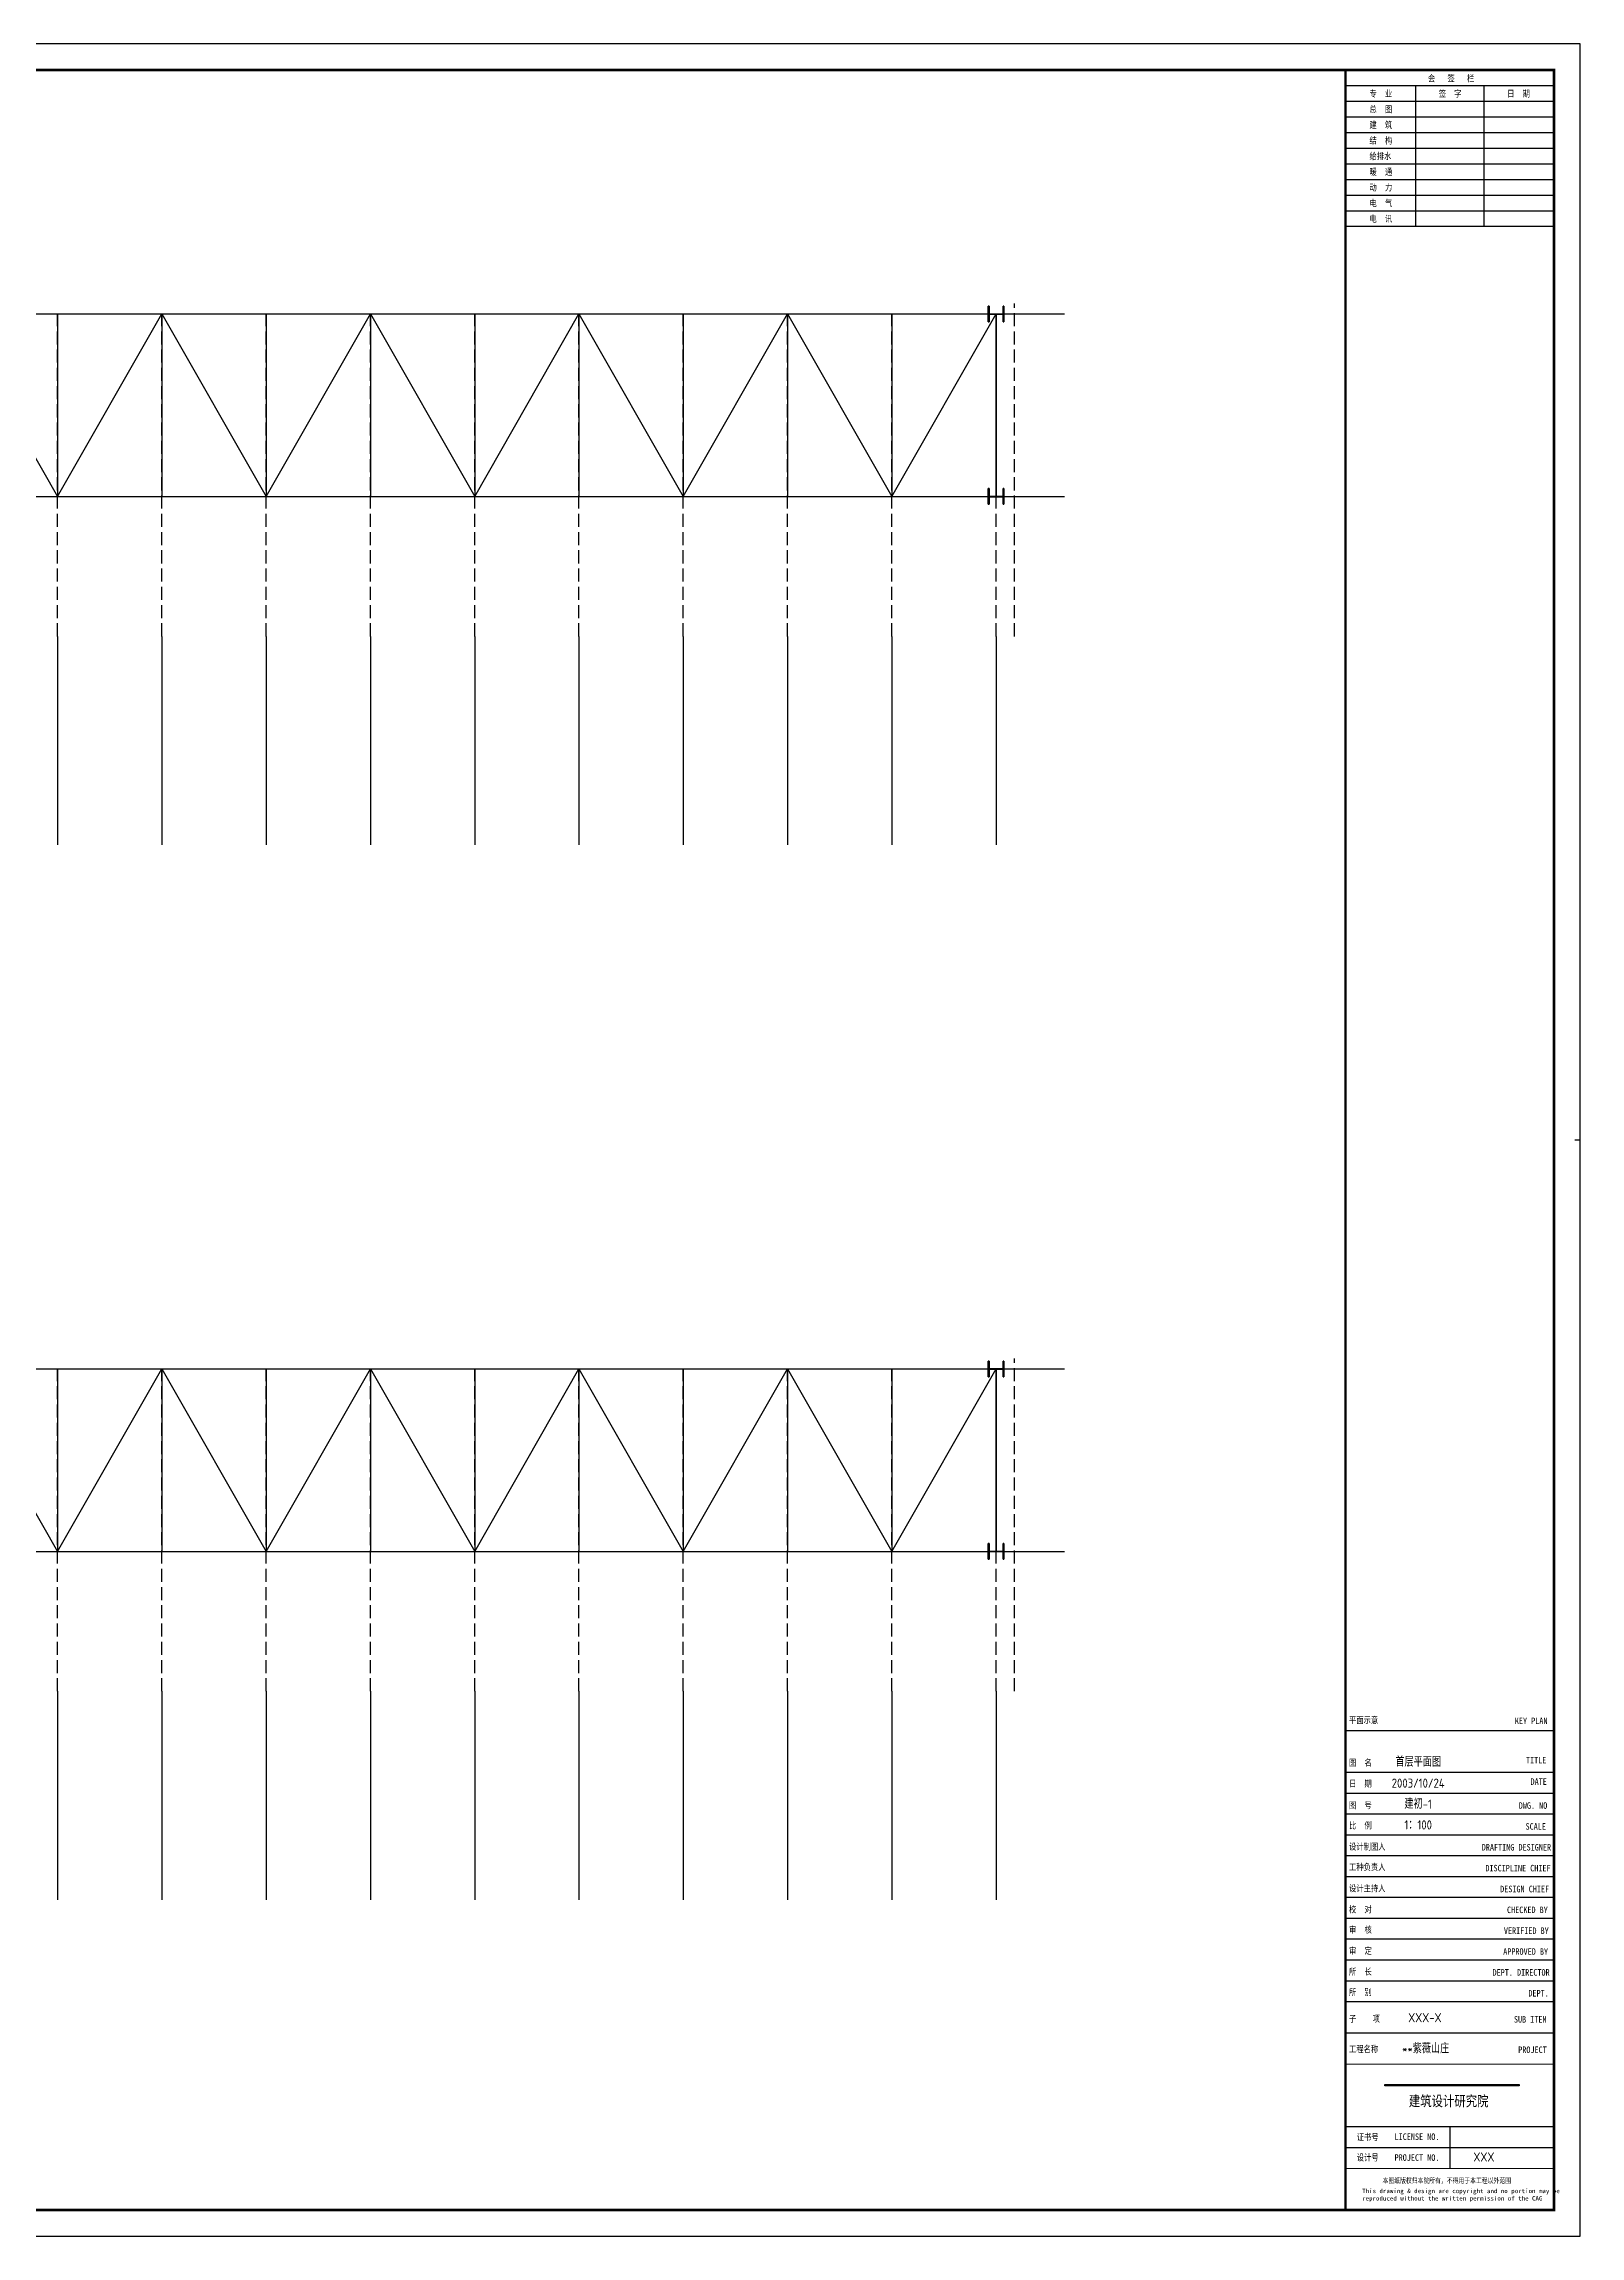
# Model space of a CAD drawing. Extents: x 1689 to 157754, y 6281 to 73826.
# Drawn here: x 31676 to 61139, y 6488 to 48538 of the extents above; entities that cross this region are included whole.
import ezdxf
from ezdxf.enums import TextEntityAlignment as Align

# ---------------------------------------------------------------- set-up
doc = ezdxf.new("R2010")
doc.units = 0
doc.header["$LTSCALE"] = 1000
doc.header["$MEASUREMENT"] = 0
doc.linetypes.add('DASH', pattern=[0.35, 0.25, -0.1])
for name, color, linetype in [('AXIS', 3, 'Continuous'), ('DOTE', 1, 'Continuous'), ('PUB_TITLE', 4, 'Continuous')]:
    doc.layers.add(name, color=color, linetype=linetype)
doc.styles.get("Standard").update_dxf_attribs({"font": 'gbenor.shx', "bigfont": 'gbcbig.shx'})
doc.styles.add('图框', font='')
doc.styles.get('图框').set_extended_font_data('SimSun')

# ---------------------------------------------------------------- blocks, each defined once
blk = doc.blocks.new('$titleblk$00000167')
blk.add_hatch(color=256).paths.add_polyline_path([(-74.91, 58.12), (-74.91, 57.66), (-23.44, 57.66), (-23.44, 58.12)])
for p, q in [((-90, 825), (-10, 825)), ((-63, 771), (-63, 825)), ((-37, 825), (-37, 771)), ((-90, 819), (-10, 819)), ((-90, 813), (-10, 813)), ((-90, 807), (-10, 807)), ((-90, 801), (-10, 801)), ((-90, 795), (-10, 795)), ((-90, 789), (-10, 789)), ((-90, 783), (-10, 783)), ((-90, 777), (-10, 777)), ((-90, 771), (-10, 771)), ((0, 420.5), (-2, 420.5)), ((-90, 194), (-10, 194)), ((-90, 194), (-10, 194)), ((-90, 178), (-10, 178)), ((-90, 170), (-10, 170)), ((-90, 162), (-10, 162)), ((-90, 154), (-10, 154)), ((-90, 146), (-10, 146)), ((-90, 138), (-10, 138)), ((-90, 130), (-10, 130)), ((-90, 122), (-10, 122)), ((-90, 114), (-10, 114)), ((-90, 106), (-10, 106)), ((-90, 98), (-10, 98)), ((-90, 90), (-10, 90)), ((-90, 78), (-10, 78)), ((-90, 34), (-10, 34)), ((-50, 42), (-50, 26))]:
    blk.add_line(p, q)
for points in [[(-1189, 0), (0, 0), (0, 841), (-1189, 841)], [(-74.91, 58.12), (-23.44, 58.12), (-23.44, 57.66), (-74.91, 57.66)]]:
    blk.add_lwpolyline(points, close=True)
at = {"const_width": 1}
blk.add_lwpolyline([(-1164, 10), (-10, 10), (-10, 831), (-1164, 831)], close=True, dxfattribs=at)
for points, const_width in [([(-90, 831), (-90, 10)], 0.8), ([(-90, 831), (-90, 766.99)], 0.8), ([(-10, 766.99), (-10, 831), (-90, 831)], 0.8), ([(-90, 10), (-10, 10), (-10, 199.96)], 0.8), ([(-90, 66), (-10, 66)], 0.4), ([(-90, 42), (-10, 42)], 0.4), ([(-90, 26), (-10, 26)], 0.4)]:
    blk.add_lwpolyline(points, dxfattribs=dict(const_width=const_width))
at = {"style": '图框', "width": 0.8}
for s, height, p in [('会   签   栏', 2.5, (-58.39, 826.53)), ('总  图', 2.5, (-80.81, 814.66)), ('专  业', 2.5, (-80.81, 820.66)), ('签  字', 2.5, (-54.22, 820.66)), ('日  期', 2.5, (-28, 820.66)), ('建  筑', 2.5, (-80.81, 808.66)), ('结  构', 2.5, (-80.81, 802.66)), ('给排水', 2.5, (-80.81, 796.66)), ('暖  通', 2.5, (-80.81, 790.66)), ('动  力', 2.5, (-80.81, 784.66)), ('电  气', 2.5, (-80.81, 778.66)), ('电  讯', 2.5, (-80.81, 772.66)), ('平面示意', 2.5, (-88.65, 196.71)), ('KEY PLAN', 2.5, (-25.05, 196.43)), ('图  名', 2.5, (-88.65, 180.41)), ('TITLE', 2.5, (-20.79, 181.37)), ('日  期', 2.5, (-88.65, 172.37)), ('DATE', 2.5, (-19.03, 173.13)), ('图  号', 2.5, (-88.65, 164.07)), ('DWG. NO', 2.5, (-23.56, 163.93)), ('比  例', 2.5, (-88.65, 156.29)), ('SCALE', 2.5, (-20.94, 155.93)), ('设计制图人', 2.5, (-88.65, 148.18)), ('工种负责人', 2.5, (-88.65, 140.37)), ('DRAFTING DESIGNER', 2.5, (-37.74, 147.93)), ('设计主持人', 2.5, (-88.65, 132.21)), ('DISCIPLINE CHIEF', 2.5, (-36.36, 139.93)), ('校  对', 2.5, (-88.65, 124.09)), ('DESIGN CHIEF', 2.5, (-30.68, 131.93)), ('CHECKED BY', 2.5, (-28.05, 123.93)), ('审  核', 2.5, (-88.65, 116.31)), ('VERIFIED BY', 2.5, (-29.25, 115.93)), ('审  定', 2.5, (-88.65, 108.21)), ('APPROVED BY', 2.5, (-29.52, 107.93)), ('所  长', 2.5, (-88.65, 100.2)), ('DEPT. DIRECTOR', 2.5, (-33.6, 99.93)), ('所  别', 2.5, (-88.65, 92.35)), ('DEPT.', 2.5, (-19.86, 91.93)), ('子    项', 2.5, (-88.65, 82.15)), ('SUB ITEM', 2.5, (-25.4, 81.92)), ('工程名称', 2.5, (-88.65, 70.5)), ('PROJECT', 2.5, (-23.76, 70.26)), ('建筑设计研究院', 4, (-65.71, 49.84)), ('证书号', 2.5, (-85.69, 36.75)), ('LICENSE NO.', 2.5, (-71.18, 36.9)), ('设计号', 2.5, (-85.69, 28.92)), ('PROJECT NO.', 2.5, (-71.18, 28.9)), ('本图纸版权归本院所有，不得用于本工程以外范围', 2, (-75.8, 20.34))]:
    blk.add_text(s, height=height, dxfattribs=at).set_placement(p)
at = {"insert": (-83.62, 18.2), "char_height": 1.7, "width": 72.25, "attachment_point": 1, "style": '图框'}
blk.add_mtext('This drawing & design are copyright and no portion may be reproduced without the written permission of the CAG', dxfattribs=at)
at = {"flags": 4}
for tag, p in [('(扩展图名)', (-62.12, 184.1)), ('图名', (-62.12, 180.13)), ('日期', (-62.12, 172.03)), ('图号', (-62.12, 163.99)), ('比例', (-62.12, 156)), ('子项', (-59.56, 82.07)), ('工程名称', (-59.24, 70.19)), ('设计号', (-36.91, 28.62))]:
    blk.add_attdef(tag, text='', height=3.5, dxfattribs=at).set_placement(p, align=Align.CENTER)
for tag, p in [('设计人', (-64.84, 148.13)), ('负责人', (-64.71, 140.27)), ('主持人', (-64.73, 132.26)), ('校对人', (-64.28, 124.4)), ('审核人', (-63.96, 116.15)), ('审定人', (-64.16, 107.95)), ('所长', (-64.16, 99.76))]:
    blk.add_attdef(tag, p, '', height=3.5)

msp = doc.modelspace()

# ---------------------------------------------------------------- linework, layer by layer
for p, q in [((9007.9, 43356.6), (51249.9, 43356.6)), ((29938.5, 43356.6), (31938.5, 39856.6)), ((31938.5, 39856.6), (33938.5, 43356.6)), ((31938.5, 43356.6), (31938.5, 39856.6)), ((31938.5, 43356.6), (31938.5, 39856.6)), ((33938.5, 43356.6), (35938.5, 39856.6)), ((33938.5, 43356.6), (33938.5, 39856.6)), ((33938.5, 43356.6), (33938.5, 39856.6)), ((35938.5, 39856.6), (37938.5, 43356.6)), ((35938.5, 43356.6), (35938.5, 39856.6)), ((35938.5, 43356.6), (35938.5, 39856.6)), ((37938.5, 43356.6), (39938.5, 39856.6)), ((37938.5, 43356.6), (37938.5, 39856.6)), ((37938.5, 43356.6), (37938.5, 39856.6)), ((39938.5, 39856.6), (41938.5, 43356.6)), ((39938.5, 43356.6), (39938.5, 39856.6)), ((39938.5, 43356.6), (39938.5, 39856.6)), ((41938.5, 43356.6), (43938.5, 39856.6)), ((41938.5, 43356.6), (41938.5, 39856.6)), ((41938.5, 43356.6), (41938.5, 39856.6)), ((43938.5, 39856.6), (45938.5, 43356.6)), ((43938.5, 43356.6), (43938.5, 39856.6)), ((43938.5, 43356.6), (43938.5, 39856.6)), ((45938.5, 43356.6), (47938.5, 39856.6)), ((45938.5, 43356.6), (45938.5, 39856.6)), ((47938.5, 39856.6), (49938.5, 43356.6)), ((47938.5, 43356.6), (47938.5, 39856.6)), ((47938.5, 43356.6), (47938.5, 39856.6)), ((49938.5, 39856.6), (49938.5, 43356.6)), ((49938.5, 43356.6), (49938.5, 39856.6)), ((9007.9, 39856.6), (51249.9, 39856.6)), ((9007.9, 23121.8), (51249.9, 23121.8)), ((29938.5, 23121.8), (31938.5, 19621.8)), ((31938.5, 19621.8), (33938.5, 23121.8)), ((31938.5, 23121.8), (31938.5, 19621.8)), ((31938.5, 23121.8), (31938.5, 19621.8)), ((33938.5, 23121.8), (35938.5, 19621.8)), ((33938.5, 23121.8), (33938.5, 19621.8)), ((33938.5, 23121.8), (33938.5, 19621.8)), ((35938.5, 19621.8), (37938.5, 23121.8)), ((35938.5, 23121.8), (35938.5, 19621.8)), ((35938.5, 23121.8), (35938.5, 19621.8)), ((37938.5, 23121.8), (39938.5, 19621.8)), ((37938.5, 23121.8), (37938.5, 19621.8)), ((37938.5, 23121.8), (37938.5, 19621.8)), ((39938.5, 19621.8), (41938.5, 23121.8)), ((39938.5, 23121.8), (39938.5, 19621.8)), ((39938.5, 23121.8), (39938.5, 19621.8)), ((41938.5, 23121.8), (43938.5, 19621.8)), ((41938.5, 23121.8), (41938.5, 19621.8)), ((41938.5, 23121.8), (41938.5, 19621.8)), ((43938.5, 19621.8), (45938.5, 23121.8)), ((43938.5, 23121.8), (43938.5, 19621.8)), ((43938.5, 23121.8), (43938.5, 19621.8)), ((45938.5, 23121.8), (47938.5, 19621.8)), ((45938.5, 23121.8), (45938.5, 19621.8)), ((45938.5, 23121.8), (45938.5, 19621.8)), ((47938.5, 19621.8), (49938.5, 23121.8)), ((47938.5, 23121.8), (47938.5, 19621.8)), ((47938.5, 23121.8), (47938.5, 19621.8)), ((49938.5, 19621.8), (49938.5, 23121.8)), ((49938.5, 23121.8), (49938.5, 19621.8)), ((9007.9, 19621.8), (51249.9, 19621.8))]:
    msp.add_line(p, q)
at = {"color": 2}
for p, q in [((49788.5, 43356.6), (49788.5, 43506.6)), ((49788.5, 43506.6), (49803.5, 43506.6)), ((49803.5, 43506.6), (49788.5, 43506.6)), ((49788.5, 43506.6), (49788.5, 43356.6)), ((49788.5, 43206.6), (49788.5, 43356.6)), ((49788.5, 43356.6), (49788.5, 43206.6)), ((49803.5, 43506.6), (49803.5, 43206.6)), ((49803.5, 43206.6), (49803.5, 43506.6)), ((49803.5, 43361.6), (50073.5, 43361.6)), ((49803.5, 43351.6), (50073.5, 43351.6)), ((50088.5, 43506.6), (50073.5, 43506.6)), ((50073.5, 43506.6), (50073.5, 43206.6)), ((50073.5, 43206.6), (50073.5, 43506.6)), ((50073.5, 43506.6), (50088.5, 43506.6)), ((50088.5, 43356.6), (50088.5, 43506.6)), ((50088.5, 43506.6), (50088.5, 43356.6)), ((50088.5, 43206.6), (50088.5, 43356.6)), ((50088.5, 43356.6), (50088.5, 43206.6)), ((49803.5, 43206.6), (49788.5, 43206.6)), ((49788.5, 43206.6), (49803.5, 43206.6)), ((50073.5, 43206.6), (50088.5, 43206.6)), ((50088.5, 43206.6), (50073.5, 43206.6)), ((49788.5, 39856.6), (49788.5, 40006.6)), ((49788.5, 40006.6), (49803.5, 40006.6)), ((49803.5, 40006.6), (49788.5, 40006.6)), ((49788.5, 40006.6), (49788.5, 39856.6)), ((49803.5, 40006.6), (49803.5, 39706.6)), ((49803.5, 39706.6), (49803.5, 40006.6)), ((50088.5, 40006.6), (50073.5, 40006.6)), ((50073.5, 40006.6), (50073.5, 39706.6)), ((50073.5, 39706.6), (50073.5, 40006.6)), ((50073.5, 40006.6), (50088.5, 40006.6)), ((50088.5, 39856.6), (50088.5, 40006.6)), ((50088.5, 40006.6), (50088.5, 39856.6)), ((49788.5, 39706.6), (49788.5, 39856.6)), ((49788.5, 39856.6), (49788.5, 39706.6)), ((49803.5, 39706.6), (49788.5, 39706.6)), ((49788.5, 39706.6), (49803.5, 39706.6)), ((49803.5, 39861.6), (50073.5, 39861.6)), ((49803.5, 39851.6), (50073.5, 39851.6)), ((50073.5, 39706.6), (50088.5, 39706.6)), ((50088.5, 39706.6), (50073.5, 39706.6)), ((50088.5, 39706.6), (50088.5, 39856.6)), ((50088.5, 39856.6), (50088.5, 39706.6)), ((49788.5, 23121.8), (49788.5, 23271.8)), ((49788.5, 23271.8), (49803.5, 23271.8)), ((49803.5, 23271.8), (49788.5, 23271.8)), ((49788.5, 23271.8), (49788.5, 23121.8)), ((49803.5, 23271.8), (49803.5, 22971.8)), ((49803.5, 22971.8), (49803.5, 23271.8)), ((50088.5, 23271.8), (50073.5, 23271.8)), ((50073.5, 23271.8), (50073.5, 22971.8)), ((50073.5, 22971.8), (50073.5, 23271.8)), ((50073.5, 23271.8), (50088.5, 23271.8)), ((50088.5, 23121.8), (50088.5, 23271.8)), ((50088.5, 23271.8), (50088.5, 23121.8)), ((49788.5, 22971.8), (49788.5, 23121.8)), ((49788.5, 23121.8), (49788.5, 22971.8)), ((49803.5, 22971.8), (49788.5, 22971.8)), ((49788.5, 22971.8), (49803.5, 22971.8)), ((49803.5, 23126.8), (50073.5, 23126.8)), ((49803.5, 23116.8), (50073.5, 23116.8)), ((50073.5, 22971.8), (50088.5, 22971.8)), ((50088.5, 22971.8), (50073.5, 22971.8)), ((50088.5, 22971.8), (50088.5, 23121.8)), ((50088.5, 23121.8), (50088.5, 22971.8)), ((49788.5, 19621.8), (49788.5, 19771.8)), ((49788.5, 19771.8), (49803.5, 19771.8)), ((49803.5, 19771.8), (49788.5, 19771.8)), ((49788.5, 19771.8), (49788.5, 19621.8)), ((49803.5, 19771.8), (49803.5, 19471.8)), ((49803.5, 19471.8), (49803.5, 19771.8)), ((50088.5, 19771.8), (50073.5, 19771.8)), ((50073.5, 19771.8), (50073.5, 19471.8)), ((50073.5, 19471.8), (50073.5, 19771.8)), ((50073.5, 19771.8), (50088.5, 19771.8)), ((50088.5, 19621.8), (50088.5, 19771.8)), ((50088.5, 19771.8), (50088.5, 19621.8)), ((49788.5, 19471.8), (49788.5, 19621.8)), ((49788.5, 19621.8), (49788.5, 19471.8)), ((49803.5, 19471.8), (49788.5, 19471.8)), ((49788.5, 19471.8), (49803.5, 19471.8)), ((49803.5, 19626.8), (50073.5, 19626.8)), ((49803.5, 19616.8), (50073.5, 19616.8)), ((50073.5, 19471.8), (50088.5, 19471.8)), ((50088.5, 19471.8), (50073.5, 19471.8)), ((50088.5, 19471.8), (50088.5, 19621.8)), ((50088.5, 19621.8), (50088.5, 19471.8))]:
    msp.add_line(p, q, dxfattribs=at)
at = {"color": 1}
for p, q in [((49788.5, 43356.6), (50088.5, 43356.6)), ((49788.5, 39856.6), (50088.5, 39856.6)), ((49788.5, 23121.8), (50088.5, 23121.8)), ((49788.5, 19621.8), (50088.5, 19621.8))]:
    msp.add_line(p, q, dxfattribs=at)
at = {"layer": 'AXIS'}
for p, q in [((31938.5, 37173.4), (31938.5, 33173.4)), ((33938.5, 37173.4), (33938.5, 33173.4)), ((35938.5, 37173.4), (35938.5, 33173.4)), ((37938.5, 37173.4), (37938.5, 33173.4)), ((39938.5, 37173.4), (39938.5, 33173.4)), ((41938.5, 37173.4), (41938.5, 33173.4)), ((43938.5, 37173.4), (43938.5, 33173.4)), ((45938.5, 37173.4), (45938.5, 33173.4)), ((47938.5, 37173.4), (47938.5, 33173.4)), ((49938.5, 37173.4), (49938.5, 33173.4)), ((31938.5, 16938.7), (31938.5, 12938.7)), ((33938.5, 16938.7), (33938.5, 12938.7)), ((35938.5, 16938.7), (35938.5, 12938.7)), ((37938.5, 16938.7), (37938.5, 12938.7)), ((39938.5, 16938.7), (39938.5, 12938.7)), ((41938.5, 16938.7), (41938.5, 12938.7)), ((43938.5, 16938.7), (43938.5, 12938.7)), ((45938.5, 16938.7), (45938.5, 12938.7)), ((47938.5, 16938.7), (47938.5, 12938.7)), ((49938.5, 16938.7), (49938.5, 12938.7))]:
    msp.add_line(p, q, dxfattribs=at)
at = {"layer": 'DOTE', "linetype": 'DASH'}
for p, q in [((31938.5, 37173.4), (31938.5, 43356.6)), ((33938.5, 37173.4), (33938.5, 43356.6)), ((35938.5, 37173.4), (35938.5, 43356.6)), ((37938.5, 37173.4), (37938.5, 43356.6)), ((39938.5, 37173.4), (39938.5, 43356.6)), ((41938.5, 37173.4), (41938.5, 43356.6)), ((43938.5, 37173.4), (43938.5, 43356.6)), ((45938.5, 37173.4), (45938.5, 43356.6)), ((47938.5, 37173.4), (47938.5, 43356.6)), ((49938.5, 37173.4), (49938.5, 43361.6)), ((50288.5, 37173.4), (50288.5, 43554.3)), ((50288.5, 16938.7), (50288.5, 23319.6)), ((31938.5, 16938.7), (31938.5, 23121.8)), ((33938.5, 16938.7), (33938.5, 23121.8)), ((35938.5, 16938.7), (35938.5, 23121.8)), ((37938.5, 16938.7), (37938.5, 23121.8)), ((39938.5, 16938.7), (39938.5, 23121.8)), ((41938.5, 16938.7), (41938.5, 23121.8)), ((43938.5, 16938.7), (43938.5, 23121.8)), ((45938.5, 16938.7), (45938.5, 23121.8)), ((47938.5, 16938.7), (47938.5, 23121.8)), ((49938.5, 16938.7), (49938.5, 23126.8))]:
    msp.add_line(p, q, dxfattribs=at)

# ---------------------------------------------------------------- block references
at = {"layer": 'PUB_TITLE', "xscale": 50, "yscale": 50, "zscale": 50}
msp.add_blockref('$titleblk$00000167', (61138.5, 6487.7), dxfattribs=at).add_auto_attribs({'比例': '1：100', '图号': '建初-1', '日期': '2003/10/24', '图名': '首层平面图', '子项': 'XXX-X', '工程名称': '**紫薇山庄', '设计号': 'XXX'})

doc.saveas('drawing.dxf')
